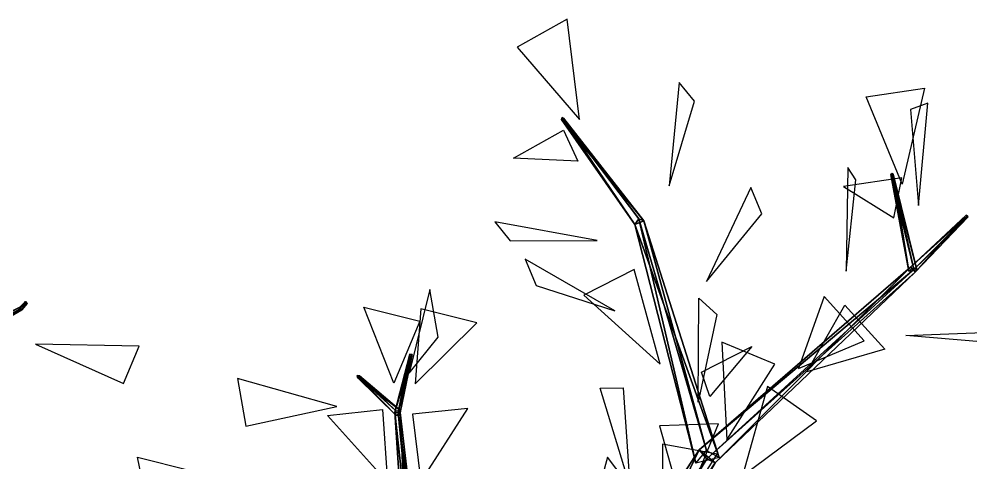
# Model space of a CAD drawing. Extents: x -154 to 171, y -158 to 169.
# Drawn here: x 1.73 to 49.55, y 138.77 to 161.06 of the extents above; entities that cross this region are included whole.
import ezdxf

# ---------------------------------------------------------------- set-up
doc = ezdxf.new("R2010")
doc.units = 0
doc.layers.add('Branches', color=15, linetype='CONTINUOUS')
doc.layers.add('Leaves', color=3, linetype='CONTINUOUS')

msp = doc.modelspace()

# ---------------------------------------------------------------- linework, layer by layer
at = {"layer": 'Branches', "color": 15}
for points in [[(29.019627, 156.105362, 112.122063), (28.969971, 156.021072, 112.036598), (32.661736, 150.741455, 114.830315)], [(29.078634, 156.086227, 112.007927), (28.969971, 156.021072, 112.036598), (29.019627, 156.105362, 112.122063)], [(28.969971, 156.021072, 112.036598), (29.078634, 156.086227, 112.007927), (33.11116, 150.923981, 114.754028)], [(28.969971, 156.021072, 112.036598), (33.11116, 150.923981, 114.754028), (32.661736, 150.741455, 114.830315)], [(29.078634, 156.086227, 112.007927), (29.019627, 156.105362, 112.122063), (32.864258, 151.029648, 115.165108)], [(29.019627, 156.105362, 112.122063), (32.661736, 150.741455, 114.830315), (32.864258, 151.029648, 115.165108)], [(29.078634, 156.086227, 112.007927), (32.864258, 151.029648, 115.165108), (33.11116, 150.923981, 114.754028)], [(45.515129, 153.25267, 124.139191), (45.58971, 153.306839, 124.047661), (46.663795, 148.570267, 121.927139)], [(45.58971, 153.306839, 124.047661), (45.515129, 153.25267, 124.139191), (45.641747, 153.271469, 124.161316)], [(45.641747, 153.271469, 124.161316), (45.515129, 153.25267, 124.139191), (46.432823, 148.402573, 122.210526)], [(45.515129, 153.25267, 124.139191), (46.663795, 148.570267, 121.927139), (46.432823, 148.402573, 122.210526)], [(45.58971, 153.306839, 124.047661), (46.824856, 148.460785, 122.27906), (46.663795, 148.570267, 121.927139)], [(45.58971, 153.306839, 124.047661), (45.641747, 153.271469, 124.161316), (46.824856, 148.460785, 122.27906)], [(45.641747, 153.271469, 124.161316), (46.432823, 148.402573, 122.210526), (46.824856, 148.460785, 122.27906)], [(49.375175, 151.175735, 121.077934), (49.301132, 151.207596, 120.976067), (46.514294, 148.596176, 122.057274)], [(49.301132, 151.207596, 120.976067), (46.738152, 148.355118, 122.029457), (46.514294, 148.596176, 122.057274)], [(49.375175, 151.175735, 121.077934), (46.514294, 148.596176, 122.057274), (46.669025, 148.48233, 122.330002)], [(49.389816, 151.113327, 120.964951), (49.375175, 151.175735, 121.077934), (46.669025, 148.48233, 122.330002)], [(49.389816, 151.113327, 120.964951), (46.669025, 148.48233, 122.330002), (46.738152, 148.355118, 122.029457)], [(49.301132, 151.207596, 120.976067), (49.389816, 151.113327, 120.964951), (46.738152, 148.355118, 122.029457)], [(49.375175, 151.175735, 121.077934), (49.389816, 151.113327, 120.964951), (49.301132, 151.207596, 120.976067)], [(32.864258, 151.029648, 115.165108), (32.661736, 150.741455, 114.830315), (35.725918, 138.750839, 121.305779)], [(32.661736, 150.741455, 114.830315), (33.11116, 150.923981, 114.754028), (36.900055, 139.039505, 121.2164)], [(32.661736, 150.741455, 114.830315), (36.900055, 139.039505, 121.2164), (35.725918, 138.750839, 121.305779)], [(33.11116, 150.923981, 114.754028), (32.864258, 151.029648, 115.165108), (36.259659, 139.397156, 122.181732)], [(32.864258, 151.029648, 115.165108), (35.725918, 138.750839, 121.305779), (36.259659, 139.397156, 122.181732)], [(33.11116, 150.923981, 114.754028), (36.259659, 139.397156, 122.181732), (36.900055, 139.039505, 121.2164)], [(46.669025, 148.48233, 122.330002), (46.514294, 148.596176, 122.057274), (35.898228, 139.43573, 121.310814)], [(46.514294, 148.596176, 122.057274), (36.703072, 138.782928, 121.223701), (35.898228, 139.43573, 121.310814)], [(46.669025, 148.48233, 122.330002), (35.898228, 139.43573, 121.310814), (36.284336, 138.968842, 122.169395)], [(46.738152, 148.355118, 122.029457), (46.669025, 148.48233, 122.330002), (36.284336, 138.968842, 122.169395)], [(46.738152, 148.355118, 122.029457), (36.284336, 138.968842, 122.169395), (36.703072, 138.782928, 121.223701)], [(46.514294, 148.596176, 122.057274), (46.738152, 148.355118, 122.029457), (36.703072, 138.782928, 121.223701)], [(2.057452, 146.872772, 103.114998), (1.73933, 146.465881, 103.502632), (1.76871, 146.587585, 103.605835)], [(2.057452, 146.872772, 103.114998), (2.030136, 146.772919, 103.03653), (1.73933, 146.465881, 103.502632)], [(2.141642, 146.774551, 103.103157), (2.057452, 146.872772, 103.114998), (1.76871, 146.587585, 103.605835)], [(2.057452, 146.872772, 103.114998), (2.141642, 146.774551, 103.103157), (2.030136, 146.772919, 103.03653)], [(1.76871, 146.587585, 103.605835), (-8.376646, 140.964294, 111.318336), (-8.341855, 141.538269, 111.983795)], [(1.76871, 146.587585, 103.605835), (1.73933, 146.465881, 103.502632), (-8.376646, 140.964294, 111.318336)], [(1.73933, 146.465881, 103.502632), (-7.857629, 140.80423, 111.998474), (-8.376646, 140.964294, 111.318336)], [(1.863745, 146.4561, 103.603683), (1.76871, 146.587585, 103.605835), (-8.341855, 141.538269, 111.983795)], [(1.863745, 146.4561, 103.603683), (-8.341855, 141.538269, 111.983795), (-7.857629, 140.80423, 111.998474)], [(1.73933, 146.465881, 103.502632), (1.863745, 146.4561, 103.603683), (-7.857629, 140.80423, 111.998474)], [(2.030136, 146.772919, 103.03653), (1.863745, 146.4561, 103.603683), (1.73933, 146.465881, 103.502632)], [(2.141642, 146.774551, 103.103157), (1.76871, 146.587585, 103.605835), (1.863745, 146.4561, 103.603683)], [(2.030136, 146.772919, 103.03653), (2.141642, 146.774551, 103.103157), (1.863745, 146.4561, 103.603683)], [(21.483078, 144.207214, 215.786652), (21.357695, 144.235321, 215.767563), (20.598244, 141.31694, 215.956635)], [(21.357695, 144.235321, 215.767563), (20.770672, 141.302856, 215.736603), (20.598244, 141.31694, 215.956635)], [(21.483078, 144.207214, 215.786652), (20.598244, 141.31694, 215.956635), (20.877348, 141.298462, 215.998505)], [(21.357695, 144.235321, 215.767563), (21.435192, 144.211838, 215.665985), (20.770672, 141.302856, 215.736603)], [(21.435192, 144.211838, 215.665985), (20.877348, 141.298462, 215.998505), (20.770672, 141.302856, 215.736603)], [(21.435192, 144.211838, 215.665985), (21.483078, 144.207214, 215.786652), (20.877348, 141.298462, 215.998505)], [(21.483078, 144.207214, 215.786652), (21.435192, 144.211838, 215.665985), (21.357695, 144.235321, 215.767563)], [(18.823063, 143.148468, 212.94339), (18.717913, 143.155716, 213.019318), (20.643082, 141.401154, 216.027878)], [(18.717913, 143.155716, 213.019318), (20.689417, 141.134583, 215.831406), (20.643082, 141.401154, 216.027878)], [(18.717913, 143.155716, 213.019318), (18.735907, 143.052139, 212.942993), (20.689417, 141.134583, 215.831406)], [(18.823063, 143.148468, 212.94339), (18.735907, 143.052139, 212.942993), (18.717913, 143.155716, 213.019318)], [(18.735907, 143.052139, 212.942993), (18.823063, 143.148468, 212.94339), (20.913765, 141.382538, 215.832443)], [(18.735907, 143.052139, 212.942993), (20.913765, 141.382538, 215.832443), (20.689417, 141.134583, 215.831406)], [(18.823063, 143.148468, 212.94339), (20.643082, 141.401154, 216.027878), (20.913765, 141.382538, 215.832443)], [(20.877348, 141.298462, 215.998505), (20.598244, 141.31694, 215.956635), (21.520191, 127.287331, 215.677719)], [(20.598244, 141.31694, 215.956635), (22.12347, 127.334206, 214.894516), (21.520191, 127.287331, 215.677719)], [(20.598244, 141.31694, 215.956635), (20.770672, 141.302856, 215.736603), (22.12347, 127.334206, 214.894516)], [(20.770672, 141.302856, 215.736603), (22.48881, 127.497391, 215.811035), (22.12347, 127.334206, 214.894516)], [(20.770672, 141.302856, 215.736603), (20.877348, 141.298462, 215.998505), (22.48881, 127.497391, 215.811035)], [(20.877348, 141.298462, 215.998505), (21.520191, 127.287331, 215.677719), (22.48881, 127.497391, 215.811035)], [(36.284336, 138.968842, 122.169395), (35.898228, 139.43573, 121.310814), (28.357801, 127.816238, 118.07531)], [(35.898228, 139.43573, 121.310814), (29.965349, 127.130287, 117.991776), (28.357801, 127.816238, 118.07531)], [(35.898228, 139.43573, 121.310814), (36.703072, 138.782928, 121.223701), (29.965349, 127.130287, 117.991776)], [(36.284336, 138.968842, 122.169395), (28.357801, 127.816238, 118.07531), (29.152775, 127.267227, 119.556061)], [(36.703072, 138.782928, 121.223701), (36.284336, 138.968842, 122.169395), (29.152775, 127.267227, 119.556061)], [(36.703072, 138.782928, 121.223701), (29.152775, 127.267227, 119.556061), (29.965349, 127.130287, 117.991776)]]:
    msp.add_3dface(points, dxfattribs=at)
at = {"layer": 'Leaves', "color": 3}
for points in [[(29.87813, 156.017639, 114.506622), (29.262068, 161.056152, 115.724716), (26.749998, 159.651321, 116.570862)], [(34.382378, 152.675659, 114.727638), (35.654198, 156.929031, 111.981491), (34.884251, 157.871628, 114.723518)], [(46.094563, 152.761261, 121.623299), (44.280979, 157.153809, 119.463081), (47.205044, 157.588028, 119.974266)], [(46.909775, 151.702087, 121.694466), (47.380466, 156.829712, 122.552345), (46.507614, 156.509445, 119.700058)], [(29.806543, 153.925476, 110.820541), (26.558998, 154.069275, 106.736084), (29.071068, 155.474106, 105.889938)], [(43.284565, 148.397736, 122.588394), (43.765247, 152.9776, 125.046806), (43.361053, 153.598007, 122.139618)], [(45.669178, 151.074829, 125.489098), (46.070084, 153.08844, 130.288528), (43.146019, 152.654221, 129.777344)], [(36.263226, 147.87326, 117.1455), (39.043777, 151.270615, 114.321243), (38.488544, 152.591553, 116.956932)], [(30.766258, 149.938538, 114.653175), (25.630831, 150.867493, 114.532959), (26.400778, 149.924896, 111.790932)], [(31.662817, 146.412292, 116.908577), (27.156841, 148.99295, 116.373322), (27.712076, 147.672012, 113.737633)], [(33.939404, 143.731003, 121.492134), (32.62199, 148.487747, 123.191483), (30.102503, 147.200165, 122.194321)], [(21.320927, 143.274445, 213.361557), (22.782116, 145.089706, 208.690399), (22.366396, 147.481354, 210.453125)], [(35.845329, 141.823593, 120.590347), (35.875034, 147.042999, 120.673622), (36.775818, 146.219437, 117.933121)], [(40.875484, 143.510086, 124.2379), (44.180664, 144.905624, 128.02977), (42.17651, 147.123245, 127.773773)], [(20.548868, 142.773254, 213.768631), (19.040537, 146.583878, 210.53537), (21.862171, 145.888123, 209.790848)], [(21.623789, 142.744843, 217.869003), (24.730148, 145.812332, 220.731018), (21.908514, 146.508087, 221.47554)], [(41.298504, 143.337021, 119.426941), (43.218483, 146.69696, 115.923439), (45.222637, 144.47934, 116.179436)], [(46.278912, 145.174622, 121.484253), (51.023388, 145.350235, 119.314201), (51.427582, 144.729828, 122.22139)], [(2.553468, 144.733032, 104.802017), (6.972409, 142.76004, 102.84491), (7.766899, 144.634888, 105.048027)], [(36.426754, 142.100357, 117.313011), (36.018749, 143.321625, 112.25415), (38.538239, 144.609207, 113.251312)], [(37.287357, 139.934662, 90.40461), (39.687454, 143.735046, 87.750061), (37.034889, 144.833771, 88.619949)], [(17.697695, 141.595978, 214.784378), (12.699315, 143.003052, 214.249313), (13.115034, 140.611404, 212.486588)], [(32.415287, 137.637421, 119.944901), (30.919811, 142.53273, 120.969315), (32.073582, 142.545456, 118.200081)], [(38.069328, 138.115906, 95.050079), (41.788342, 140.889786, 92.657486), (39.324604, 142.601151, 92.69278)], [(20.236256, 137.804733, 213.680222), (17.217194, 141.158691, 211.056061), (19.99159, 141.451172, 209.952805)], [(21.910122, 137.828384, 217.895828), (24.274906, 141.511703, 220.74028), (21.500509, 141.219223, 221.843536)], [(35.095963, 136.406799, 104.578575), (36.861824, 140.740372, 102.265152), (33.905689, 140.639084, 101.76413)], [(34.041058, 134.84671, 109.726303), (36.793324, 139.212753, 108.943527), (34.046455, 139.717224, 107.847977)], [(8.700195, 134.09967, 259.198975), (7.682634, 139.063904, 257.945648), (10.333559, 138.389725, 256.713531)], [(33.744453, 135.813354, 98.992661), (31.289667, 139.062897, 95.726997), (30.533457, 136.279068, 94.903336)]]:
    msp.add_3dface(points, dxfattribs=at)

doc.saveas('drawing.dxf')
